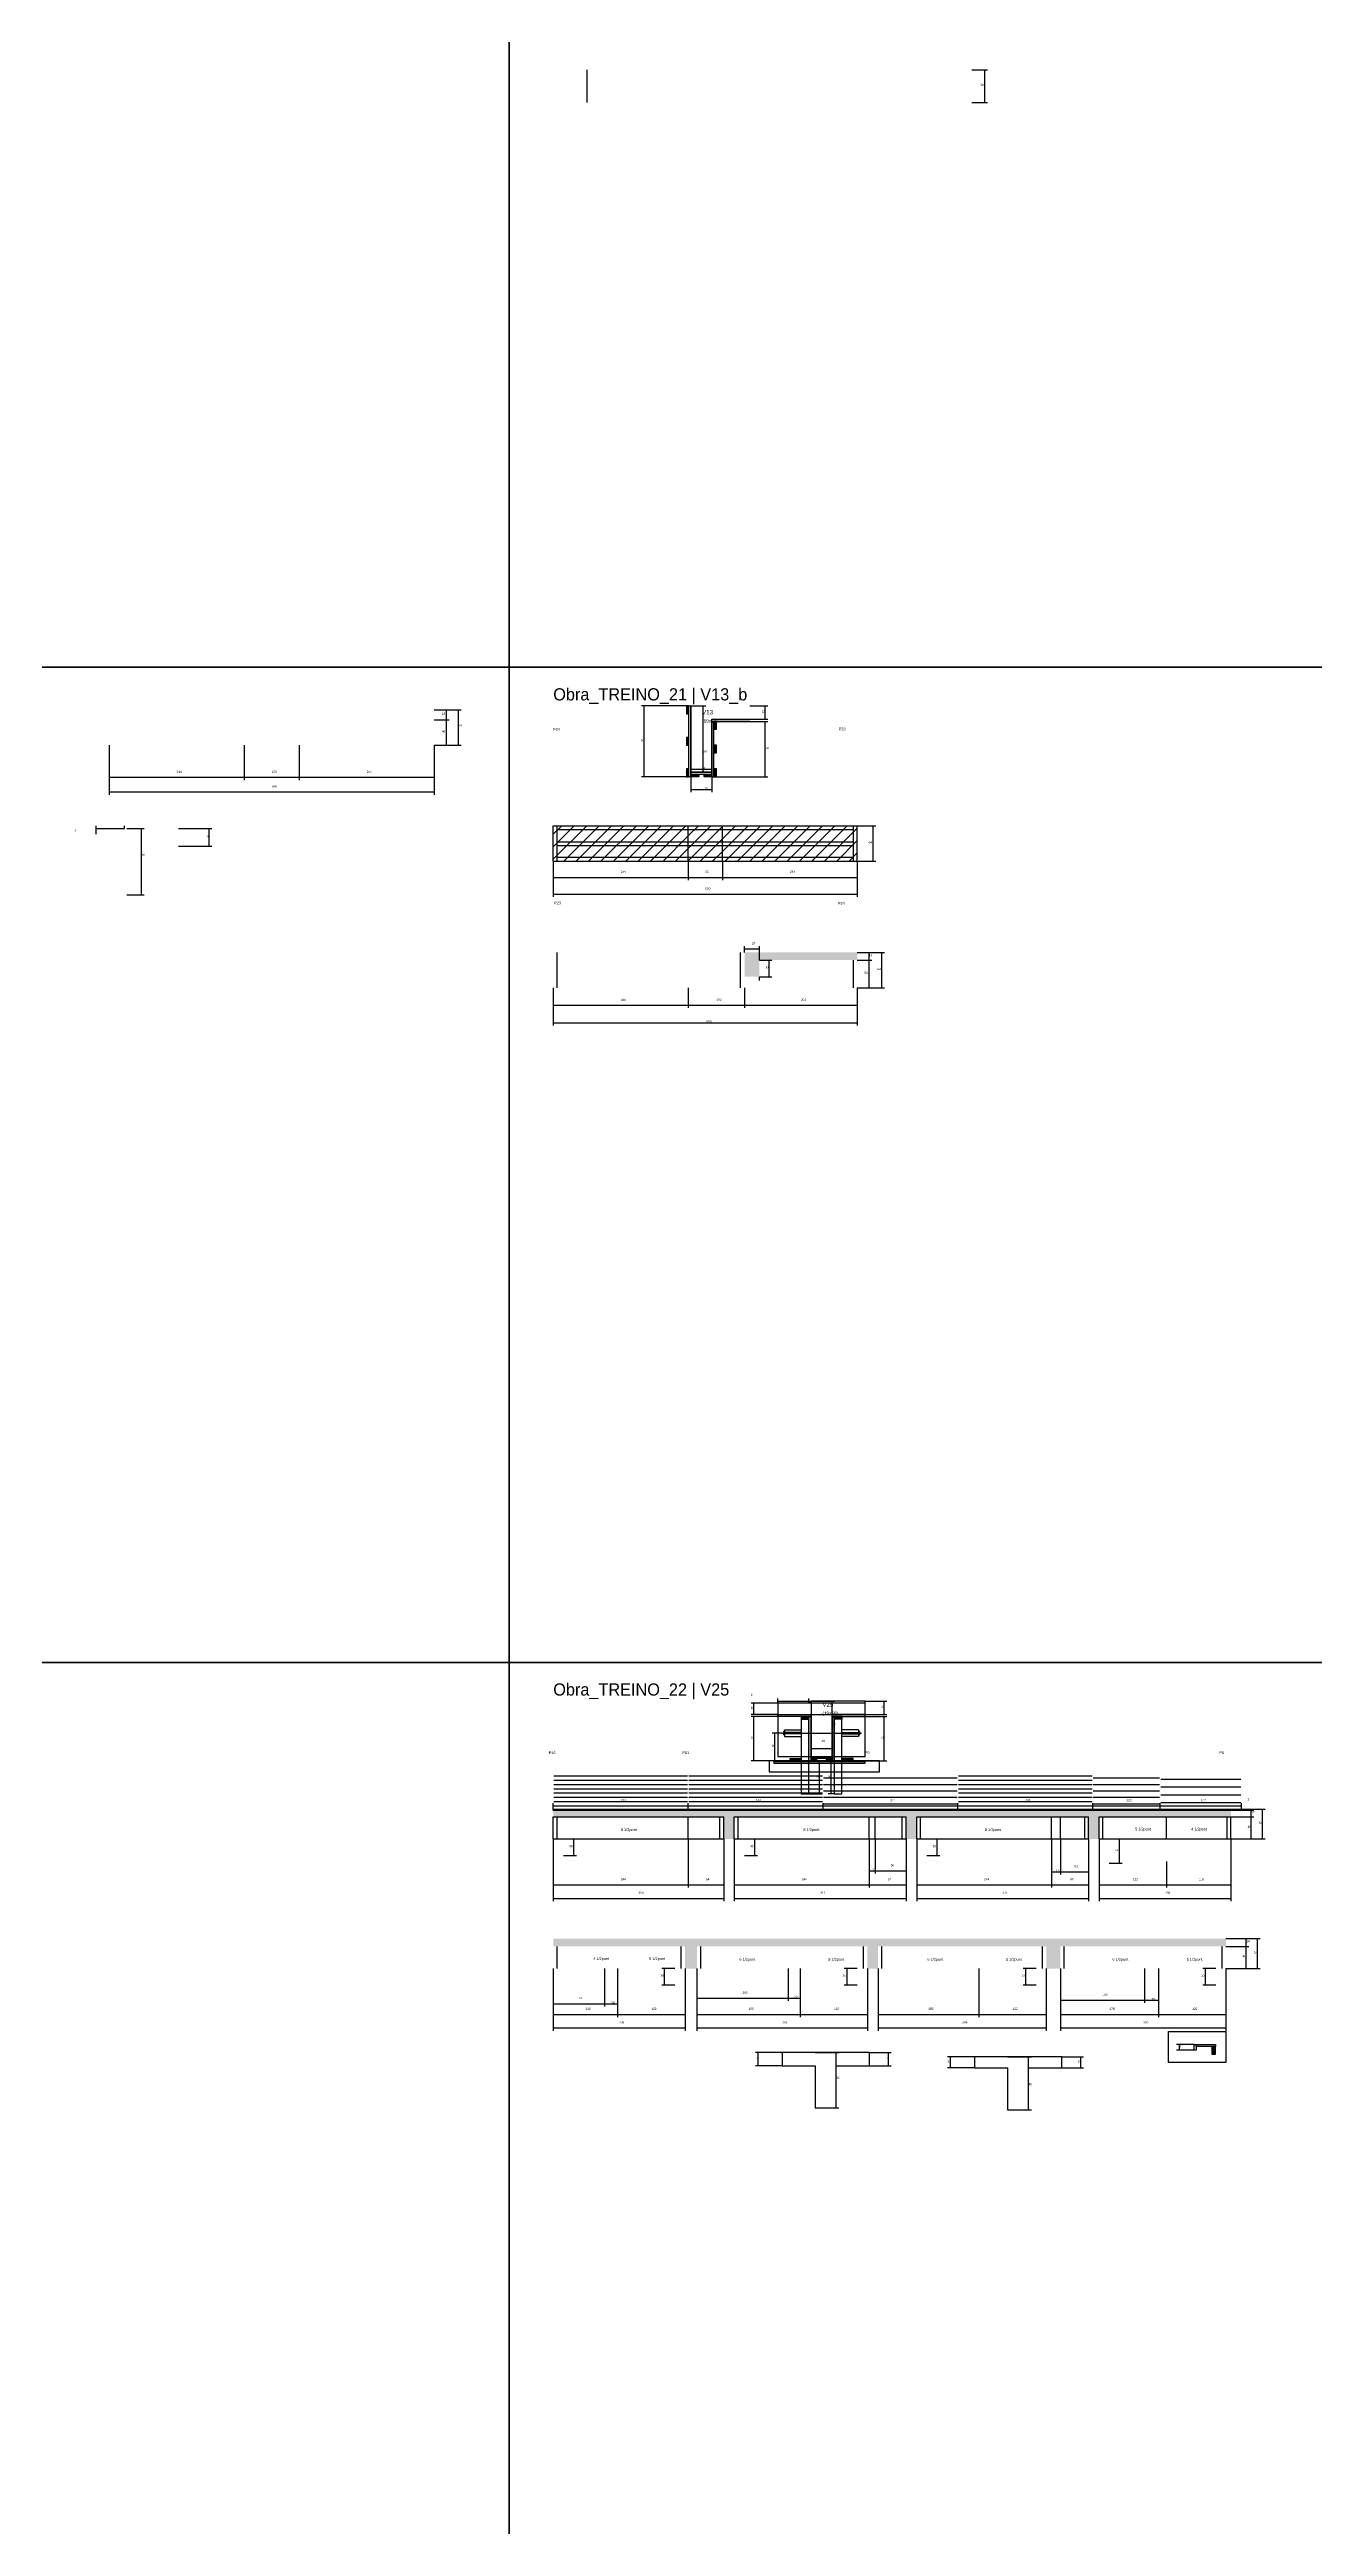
# Model space of a CAD drawing. Header units: metres. Extents: x -41 to 34840, y -36000 to 1848.
# Drawn here: x 10769 to 13057, y -26763 to -22283 of the extents above; entities that cross this region are included whole.
import ezdxf

# ---------------------------------------------------------------- set-up
doc = ezdxf.new("R2010")
doc.units = ezdxf.units.M
for name, color, linetype in [('barrote', 126, 'Continuous'), ('CELL_BORDER', 8, 'Continuous'), ('CONCRETO', 251, 'Continuous'), ('COTA', 4, 'Continuous'), ('Cota Seção (2x)', 4, 'Continuous'), ('Hachura', 253, 'Continuous'), ('LABEL_ID', 3, 'Continuous'), ('Madeira', 126, 'Continuous'), ('NOMENCLATURA', 7, 'Continuous'), ('Painéis', 200, 'Continuous'), ('SARR_2.2x7', 40, 'Continuous'), ('SCO-___-LAJ', 4, 'Continuous'), ('TENSOR', 2, 'Continuous'), ('Texto Seção', 7, 'Continuous')]:
    doc.layers.add(name, color=color, linetype=linetype)

msp = doc.modelspace()

# ---------------------------------------------------------------- hatches: boundary and pattern name
at = {"layer": 'COTA'}
h = msp.add_hatch(dxfattribs=at)
h.set_pattern_fill('AR-CONC', scale=0.03)
h.paths.add_polyline_path([(12053, -23929.8), (12230, -23929.8), (12230, -23915.8), (12026, -23915.8), (12026, -23959.8), (12053, -23959.8)])
h = msp.add_hatch(dxfattribs=at)
h.set_pattern_fill('AR-CONC', scale=0.03)
h.paths.add_polyline_path([(12007.5, -25479.3), (12318.5, -25479.3), (12318.5, -25519.3), (12337.5, -25519.3), (12337.5, -25479.3), (12648.5, -25479.3), (12648.5, -25519.3), (12667.5, -25519.3), (12667.5, -25479.3), (12906, -25479.3), (12906, -25467.3), (12168, -25467.3), (11924, -25467.3), (11680, -25467.3), (11680, -25479.3), (11988.5, -25479.3), (11988.5, -25519.3), (12007.5, -25519.3)])
h = msp.add_hatch(dxfattribs=at)
h.set_pattern_fill('AR-CONC', scale=0.03)
h.paths.add_polyline_path([(11940, -25713.7), (12248.5, -25713.7), (12248.5, -25753.7), (12267.5, -25753.7), (12267.5, -25713.7), (12572, -25713.7), (12572, -25753.7), (12597.5, -25753.7), (12597.5, -25713.7), (12897, -25713.7), (12897, -25699.7), (11680, -25699.7), (11680, -25713.7), (11918.5, -25713.7), (11918.5, -25753.7), (11940, -25753.7)])
at = {"layer": 'Hachura'}
h = msp.add_hatch(dxfattribs=at)
h.set_pattern_fill('ANSI31', scale=5)
h.paths.add_polyline_path([(11924, -23750.6), (11924, -23686.6), (11680, -23686.6), (11680, -23750.6)])
h = msp.add_hatch(dxfattribs=at)
h.set_pattern_fill('ANSI31', scale=5)
h.paths.add_polyline_path([(11986, -23686.6), (11924, -23686.6), (11924, -23750.6), (11986, -23750.6)])
h = msp.add_hatch(dxfattribs=at)
h.set_pattern_fill('ANSI31', scale=5)
h.paths.add_polyline_path([(11986, -23686.6), (11986, -23750.6), (12230, -23750.6), (12230, -23686.6)])
h = msp.add_hatch(color=8, dxfattribs=at)
h.dxf.hatch_style = 1
h.paths.add_polyline_path([(12086.3, -25298), (12086.3, -25294), (12086.3, -25294), (12146.3, -25294), (12146.3, -25294), (12146.3, -25298), (12146.3, -25298), (12086.3, -25298)])
h = msp.add_hatch(dxfattribs=at)
h.set_pattern_fill('ANSI31', scale=0.5)
h.paths.add_polyline_path([(12128.3, -25298), (12128.3, -25302.4), (12128.3, -25302.4), (12142.3, -25302.4), (12142.3, -25302.4), (12142.3, -25298), (12142.3, -25298), (12128.3, -25298)])
h = msp.add_hatch(color=8, dxfattribs=at)
h.dxf.hatch_style = 1
h.paths.add_polyline_path([(12142.3, -25270), (12146.3, -25270), (12146.3, -25270), (12146.3, -25274), (12146.3, -25274), (12142.3, -25274), (12142.3, -25274), (12142.3, -25270)])
h = msp.add_hatch(color=8, dxfattribs=at)
h.dxf.hatch_style = 1
h.paths.add_polyline_path([(12142.3, -25298), (12146.3, -25298), (12146.3, -25298), (12146.3, -25378), (12146.3, -25378), (12142.3, -25378), (12142.3, -25378), (12142.3, -25298)])
h = msp.add_hatch(color=8, dxfattribs=at)
h.dxf.hatch_style = 1
h.paths.add_polyline_path([(12244.3, -25298), (12244.3, -25294), (12244.3, -25294), (12184.3, -25294), (12184.3, -25294), (12184.3, -25298), (12184.3, -25298), (12244.3, -25298)])
h = msp.add_hatch(color=8, dxfattribs=at)
h.dxf.hatch_style = 1
h.paths.add_polyline_path([(12188.3, -25298), (12184.3, -25298), (12184.3, -25298), (12184.3, -25378), (12184.3, -25378), (12188.3, -25378), (12188.3, -25378), (12188.3, -25298)])
h = msp.add_hatch(dxfattribs=at)
h.set_pattern_fill('ANSI31', scale=0.5)
h.paths.add_polyline_path([(12202.3, -25298), (12202.3, -25302.4), (12202.3, -25302.4), (12188.3, -25302.4), (12188.3, -25302.4), (12188.3, -25298), (12188.3, -25298), (12202.3, -25298)])
h = msp.add_hatch(dxfattribs=at)
h.set_pattern_fill('ANSI31', scale=0.5)
h.paths.add_polyline_path([(12108.3, -25378), (12108.3, -25373.6), (12108.3, -25373.6), (12128.3, -25373.6), (12128.3, -25373.6), (12128.3, -25378), (12128.3, -25378), (12108.3, -25378)])
h = msp.add_hatch(color=8, dxfattribs=at)
h.dxf.hatch_style = 1
h.paths.add_polyline_path([(12146.3, -25373.6), (12146.3, -25370), (12146.3, -25370), (12184.3, -25370), (12184.3, -25370), (12184.3, -25373.6), (12184.3, -25373.6), (12146.3, -25373.6)])
h = msp.add_hatch(dxfattribs=at)
h.set_pattern_fill('ANSI31', scale=0.5)
h.paths.add_polyline_path([(12146.3, -25378), (12146.3, -25373.6), (12146.3, -25373.6), (12156.3, -25373.6), (12156.3, -25373.6), (12156.3, -25378), (12156.3, -25378), (12146.3, -25378)])
h = msp.add_hatch(dxfattribs=at)
h.set_pattern_fill('ANSI31', scale=0.5)
h.paths.add_polyline_path([(12174.3, -25378), (12174.3, -25373.6), (12174.3, -25373.6), (12184.3, -25373.6), (12184.3, -25373.6), (12184.3, -25378), (12184.3, -25378), (12174.3, -25378)])
h = msp.add_hatch(dxfattribs=at)
h.set_pattern_fill('ANSI31', scale=0.5)
h.paths.add_polyline_path([(12222.3, -25378), (12222.3, -25373.6), (12222.3, -25373.6), (12202.3, -25373.6), (12202.3, -25373.6), (12202.3, -25378), (12202.3, -25378), (12222.3, -25378)])
at = {"layer": 'Madeira'}
h = msp.add_hatch(dxfattribs=at)
h.set_pattern_fill('ANSI31', scale=0.5)
h.paths.add_polyline_path([(11921.1, -23470), (11925.5, -23470), (11925.5, -23484), (11921.1, -23484)])
h = msp.add_hatch(dxfattribs=at)
h.set_pattern_fill('ANSI31', scale=0.5)
h.paths.add_polyline_path([(11970.7, -23498), (11975.1, -23498), (11975.1, -23512), (11970.7, -23512)])
h = msp.add_hatch(dxfattribs=at)
h.set_pattern_fill('ANSI31', scale=0.5)
h.paths.add_polyline_path([(11921.1, -23527), (11925.5, -23527), (11925.5, -23541), (11921.1, -23541)])
h = msp.add_hatch(dxfattribs=at)
h.set_pattern_fill('ANSI31', scale=0.5)
h.paths.add_polyline_path([(11970.7, -23541), (11975.1, -23541), (11975.1, -23555), (11970.7, -23555)])
h = msp.add_hatch(dxfattribs=at)
h.set_pattern_fill('ANSI31', scale=0.5)
h.paths.add_polyline_path([(11921.1, -23584), (11925.5, -23584), (11925.5, -23598), (11921.1, -23598)])
h = msp.add_hatch(dxfattribs=at)
h.set_pattern_fill('ANSI31', scale=0.5)
h.paths.add_polyline_path([(11943.1, -23593.6), (11943.1, -23598), (11929.1, -23598), (11929.1, -23593.6)])
h = msp.add_hatch(dxfattribs=at)
h.set_pattern_fill('ANSI31', scale=0.5)
h.paths.add_polyline_path([(11967.1, -23593.6), (11967.1, -23598), (11953.1, -23598), (11953.1, -23593.6)])
h = msp.add_hatch(dxfattribs=at)
h.set_pattern_fill('ANSI31', scale=0.5)
h.paths.add_polyline_path([(11970.7, -23584), (11975.1, -23584), (11975.1, -23598), (11970.7, -23598)])
h = msp.add_hatch(dxfattribs=at)
h.set_pattern_fill('ANSI31', scale=0.2)
h.paths.add_polyline_path([(12878.2, -25894.8), (12871.2, -25894.8), (12871.2, -25908.8), (12878.2, -25908.8)])

# ---------------------------------------------------------------- linework, layer by layer
for p, q in [((12096.3, -25325), (12096.3, -25331)), ((12098.3, -25325), (12096.3, -25325)), ((12098.3, -25331), (12096.3, -25331)), ((12098.3, -25322), (12098.3, -25334)), ((12098.3, -25322), (12128.3, -25322)), ((12128.3, -25327), (12098.3, -25327)), ((12128.3, -25329), (12098.3, -25329)), ((12098.3, -25334), (12128.3, -25334)), ((12232.3, -25322), (12202.3, -25322)), ((12202.3, -25327), (12232.3, -25327)), ((12202.3, -25329), (12232.3, -25329)), ((12232.3, -25334), (12202.3, -25334)), ((12232.3, -25322), (12232.3, -25334)), ((12234.3, -25325), (12232.3, -25325)), ((12232.3, -25331), (12234.3, -25331)), ((12234.3, -25325), (12234.3, -25331))]:
    msp.add_line(p, q)
msp.add_lwpolyline([(12793.3, -25867.6), (12896.7, -25867.6), (12896.7, -25923.9), (12793.3, -25923.9)], close=True)
at = {"layer": 'barrote'}
msp.add_lwpolyline([(12070.4, -25398), (12270, -25398), (12270, -25378), (12070.4, -25378)], close=True, dxfattribs=at)
at = {"layer": 'CELL_BORDER'}
for points in [[(8700, -23400), (11600, -23400), (11600, -21600), (8700, -21600)], [(11600, -23400), (14500, -23400), (14500, -21600), (11600, -21600)], [(8700, -25200), (11600, -25200), (11600, -23400), (8700, -23400)], [(11600, -25200), (14500, -25200), (14500, -23400), (11600, -23400)], [(8700, -27000), (11600, -27000), (11600, -25200), (8700, -25200)], [(11600, -27000), (14500, -27000), (14500, -25200), (11600, -25200)]]:
    msp.add_lwpolyline(points, close=True, dxfattribs=at)
at = {"layer": 'CONCRETO'}
for points in [[(12146.3, -25274), (12086.3, -25274), (12086.3, -25294), (12146.3, -25294), (12146.3, -25370), (12184.3, -25370), (12184.3, -25304), (12184.3, -25294), (12244.3, -25294)], [(12244.3, -25294), (12244.3, -25270), (12146.3, -25270)]]:
    msp.add_lwpolyline(points, dxfattribs=at)
for points in [[(12086.3, -25370), (12244.3, -25370), (12244.3, -25274), (12086.3, -25274)], [(12146.3, -25294), (12244.3, -25294), (12244.3, -25270), (12146.3, -25270)], [(12251.9, -25929.5), (12251.9, -25905.5), (12093.9, -25905.5), (12093.9, -25929.5), (12153.9, -25929.5), (12153.9, -26005.5), (12191.9, -26005.5), (12191.9, -25939.5), (12191.9, -25929.5)], [(12599.9, -25933.5), (12599.9, -25913.5), (12441.9, -25913.5), (12441.9, -25933.5), (12501.9, -25933.5), (12501.9, -26009.5), (12539.9, -26009.5), (12539.9, -25943.5), (12539.9, -25933.5)]]:
    msp.add_lwpolyline(points, close=True, dxfattribs=at)
at = {"layer": 'COTA'}
for p, q in [((12437.2, -22319.2), (12465.7, -22319.2)), ((12460.7, -22378.2), (12460.7, -22319.2)), ((12437.2, -22378.2), (12465.7, -22378.2)), ((11921.1, -23470), (11839.5, -23470)), ((11844.5, -23598), (11844.5, -23470)), ((12035.6, -23470), (12068.2, -23470)), ((12063.2, -23494), (12063.2, -23470)), ((11464.6, -23477.1), (11491.6, -23477.1)), ((11464.6, -23477.1), (11513.4, -23477.1)), ((11464.6, -23495.1), (11491.6, -23495.1)), ((11464.6, -23495.1), (11491.6, -23495.1)), ((11486.6, -23495.1), (11486.6, -23477.1)), ((11486.6, -23541.1), (11486.6, -23495.1)), ((11508.4, -23541.1), (11508.4, -23477.1)), ((12035.8, -23494), (12068.2, -23494)), ((12035.8, -23498), (12068.2, -23498)), ((12063.2, -23598), (12063.2, -23498)), ((10876.6, -23541.1), (10876.6, -23604.1)), ((10876.6, -23541.1), (10876.6, -23630.6)), ((11120.6, -23541.1), (11120.6, -23604.1)), ((11120.6, -23541.1), (11120.6, -23604.1)), ((11220.6, -23541.1), (11220.6, -23604.1)), ((11220.6, -23541.1), (11220.6, -23604.1)), ((11464.6, -23541.1), (11491.6, -23541.1)), ((11464.6, -23541.1), (11513.4, -23541.1)), ((11464.6, -23541.1), (11464.6, -23630.6)), ((10876.6, -23599.1), (11120.6, -23599.1)), ((11120.6, -23599.1), (11220.6, -23599.1)), ((11220.6, -23599.1), (11464.6, -23599.1)), ((11464.6, -23575.4), (11464.6, -23604.1)), ((11921.1, -23598), (11839.5, -23598)), ((11929.1, -23598), (11929.1, -23626.2)), ((11967.1, -23598), (11967.1, -23626.2)), ((11975.1, -23598), (12068.2, -23598)), ((10876.6, -23625.6), (11464.6, -23625.6)), ((11929.1, -23621.2), (11967.1, -23621.2)), ((10852.8, -23701.8), (10852.8, -23686.8)), ((10852.8, -23691.8), (10904.4, -23691.8)), ((10904.4, -23691.8), (10904.4, -23686.8)), ((11002, -23691.8), (11062.6, -23691.8)), ((11057.6, -23723.8), (11057.6, -23691.8)), ((12230, -23686.6), (12263.7, -23686.6)), ((12258.7, -23750.6), (12258.7, -23686.6)), ((11002, -23723.8), (11062.6, -23723.8)), ((11680, -23750.6), (11680, -23785)), ((11680, -23750.6), (11680, -23815.3)), ((11680, -23780), (11924, -23780)), ((11924, -23750.6), (11924, -23785)), ((11924, -23750.6), (11924, -23785)), ((11924, -23780), (11986, -23780)), ((11986, -23750.6), (11986, -23785)), ((11986, -23750.6), (11986, -23785)), ((11986, -23780), (12230, -23780)), ((12230, -23750.6), (12230, -23785)), ((12230, -23750.6), (12263.7, -23750.6)), ((12230, -23750.6), (12230, -23815.3)), ((11680, -23810.3), (12230, -23810.3)), ((12026, -23915.8), (12026, -23904.2)), ((12026, -23909.2), (12053, -23909.2)), ((12053, -23929.8), (12053, -23904.2)), ((12230, -23915.8), (12256.3, -23915.8)), ((12230, -23915.8), (12279.5, -23915.8)), ((12251.3, -23929.8), (12251.3, -23915.8)), ((12274.5, -23979.8), (12274.5, -23915.8)), ((12053, -23929.8), (12075.7, -23929.8)), ((12053, -23959.8), (12075.7, -23959.8)), ((12070.7, -23959.8), (12070.7, -23929.8)), ((12230, -23929.8), (12256.3, -23929.8)), ((12230, -23929.8), (12256.3, -23929.8)), ((12251.3, -23979.8), (12251.3, -23929.8)), ((11680, -23979.8), (11680, -24047.9)), ((11680, -23979.8), (11680, -24016.3)), ((11680, -24011.3), (11924, -24011.3)), ((11924, -23979.8), (11924, -24016.3)), ((11924, -23979.8), (11924, -24016.3)), ((11924, -24011.3), (12026, -24011.3)), ((12026, -23979.8), (12026, -24016.3)), ((12026, -23979.8), (12026, -24016.3)), ((12026, -24011.3), (12230, -24011.3)), ((12230, -23979.8), (12230, -24016.3)), ((12230, -23979.8), (12230, -24047.9)), ((12230, -23979.8), (12256.3, -23979.8)), ((12230, -23979.8), (12279.5, -23979.8)), ((11680, -24042.9), (12230, -24042.9)), ((12086.3, -25274), (12086.3, -25265)), ((12142.3, -25270), (12142.3, -25265)), ((12086.3, -25274), (12037.9, -25274)), ((12086.3, -25294), (12037.9, -25294)), ((12086.3, -25298), (12037.9, -25298)), ((12042.9, -25294), (12042.9, -25274)), ((12042.9, -25378), (12042.9, -25298)), ((12086.3, -25270), (12142.3, -25270)), ((12202.3, -25298), (12283.7, -25298)), ((12244.3, -25270), (12283.7, -25270)), ((12244.3, -25294), (12283.7, -25294)), ((12278.7, -25294), (12278.7, -25270)), ((12278.7, -25378), (12278.7, -25298)), ((12093.3, -25328), (12075.8, -25328)), ((12080.8, -25378), (12080.8, -25328)), ((12108.3, -25378), (12037.9, -25378)), ((12100.2, -25378), (12075.8, -25378)), ((12142.3, -25378), (12166.5, -25378)), ((12161.5, -25438), (12161.5, -25378)), ((12188.3, -25378), (12177.5, -25378)), ((12182.5, -25438), (12182.5, -25378)), ((12222.3, -25378), (12283.7, -25378)), ((12142.3, -25438), (12166.5, -25438)), ((12188.3, -25438), (12177.5, -25438)), ((11680, -25465.3), (11680, -25454.4)), ((11680, -25459.4), (11924, -25459.4)), ((11924, -25465.3), (11924, -25454.4)), ((11924, -25465.3), (11924, -25454.4)), ((11924, -25459.4), (12168, -25459.4)), ((12168, -25465.3), (12168, -25454.4)), ((12168, -25465.3), (12168, -25454.4)), ((12168, -25459.4), (12412, -25459.4)), ((12412, -25465.3), (12412, -25454.4)), ((12412, -25465.3), (12412, -25454.4)), ((12412, -25459.4), (12656, -25459.4)), ((12656, -25465.3), (12656, -25454.4)), ((12656, -25465.3), (12656, -25454.4)), ((12656, -25459.4), (12778, -25459.4)), ((12778, -25465.3), (12778, -25454.4)), ((12778, -25465.3), (12778, -25454.4)), ((12778, -25459.4), (12925, -25459.4)), ((12925, -25465.3), (12925, -25454.4)), ((11680, -25519.3), (11680, -25607.3)), ((11680, -25519.3), (11680, -25631.8)), ((11698.5, -25519.3), (11722, -25519.3)), ((11717, -25549.3), (11717, -25519.3)), ((11924, -25519.3), (11924, -25607.3)), ((11924, -25519.3), (11924, -25607.3)), ((11988.5, -25519.3), (11988.5, -25607.3)), ((11988.5, -25519.3), (11988.5, -25631.8)), ((12007.5, -25519.3), (12007.5, -25607.3)), ((12007.5, -25519.3), (12007.5, -25631.8)), ((12026, -25519.3), (12049.5, -25519.3)), ((12044.5, -25549.3), (12044.5, -25519.3)), ((12251.5, -25519.3), (12251.5, -25607.3)), ((12251.5, -25519.3), (12251.5, -25607.3)), ((12251.5, -25519.3), (12251.5, -25581.8)), ((12262.5, -25519.3), (12262.5, -25581.8)), ((12262.5, -25519.3), (12262.5, -25581.8)), ((12318.5, -25519.3), (12318.5, -25607.3)), ((12318.5, -25519.3), (12318.5, -25631.8)), ((12318.5, -25519.3), (12318.5, -25581.8)), ((12337.5, -25519.3), (12337.5, -25607.3)), ((12337.5, -25519.3), (12337.5, -25631.8)), ((12356, -25519.3), (12379.5, -25519.3)), ((12374.5, -25549.3), (12374.5, -25519.3)), ((12581.5, -25519.3), (12581.5, -25607.3)), ((12581.5, -25519.3), (12581.5, -25607.3)), ((12581.5, -25519.3), (12581.5, -25583.7)), ((12597.5, -25519.3), (12597.5, -25583.7)), ((12597.5, -25519.3), (12597.5, -25583.7)), ((12648.5, -25519.3), (12648.5, -25607.3)), ((12648.5, -25519.3), (12648.5, -25631.8)), ((12648.5, -25519.3), (12648.5, -25583.7)), ((12667.5, -25519.3), (12667.5, -25607.3)), ((12667.5, -25519.3), (12667.5, -25631.8)), ((12686, -25519.3), (12709.5, -25519.3)), ((12704.5, -25563.3), (12704.5, -25519.3)), ((12906, -25519.3), (12906, -25607.3)), ((12906, -25519.3), (12906, -25631.8)), ((11698.5, -25549.3), (11722, -25549.3)), ((12026, -25549.3), (12049.5, -25549.3)), ((12251.5, -25576.8), (12262.5, -25576.8)), ((12262.5, -25576.8), (12318.5, -25576.8)), ((12356, -25549.3), (12379.5, -25549.3)), ((12581.5, -25578.7), (12597.5, -25578.7)), ((12597.5, -25578.7), (12648.5, -25578.7)), ((12686, -25563.3), (12709.5, -25563.3)), ((12789.5, -25560.3), (12789.5, -25607.3)), ((12789.5, -25560.3), (12789.5, -25607.3)), ((11680, -25602.3), (11924, -25602.3)), ((11924, -25602.3), (11988.5, -25602.3)), ((12007.5, -25602.3), (12251.5, -25602.3)), ((12251.5, -25602.3), (12318.5, -25602.3)), ((12337.5, -25602.3), (12581.5, -25602.3)), ((12581.5, -25602.3), (12648.5, -25602.3)), ((12667.5, -25602.3), (12789.5, -25602.3)), ((12789.5, -25602.3), (12906, -25602.3)), ((11680, -25626.8), (11988.5, -25626.8)), ((12007.5, -25626.8), (12318.5, -25626.8)), ((12337.5, -25626.8), (12648.5, -25626.8)), ((12667.5, -25626.8), (12906, -25626.8)), ((11680, -25753.7), (11680, -25841.7)), ((11680, -25753.7), (11680, -25866.2)), ((11680, -25753.7), (11680, -25822.3)), ((11773, -25753.7), (11773, -25822.3)), ((11773, -25753.7), (11773, -25822.3)), ((11796.5, -25753.7), (11796.5, -25822.3)), ((11900, -25753.7), (11876.5, -25753.7)), ((11881.5, -25783.7), (11881.5, -25753.7)), ((11918.5, -25753.7), (11918.5, -25841.7)), ((11918.5, -25753.7), (11918.5, -25866.2)), ((11940, -25753.7), (11940, -25866.2)), ((11940, -25753.7), (11940, -25812.1)), ((11940, -25753.7), (11940, -25841.7)), ((12105, -25753.7), (12105, -25812.1)), ((12105, -25753.7), (12105, -25812.1)), ((12126.5, -25753.7), (12126.5, -25841.7)), ((12126.5, -25753.7), (12126.5, -25812.1)), ((12230, -25753.7), (12206.5, -25753.7)), ((12211.5, -25783.7), (12211.5, -25753.7)), ((12248.5, -25753.7), (12248.5, -25841.7)), ((12248.5, -25753.7), (12248.5, -25866.2)), ((12267.5, -25753.7), (12267.5, -25841.7)), ((12267.5, -25753.7), (12267.5, -25866.2)), ((12450, -25753.7), (12450, -25841.7)), ((12450, -25753.7), (12450, -25841.7)), ((12553.5, -25753.7), (12530, -25753.7)), ((12535, -25783.7), (12535, -25753.7)), ((12572, -25753.7), (12572, -25841.7)), ((12572, -25753.7), (12572, -25866.2)), ((12597.5, -25753.7), (12597.5, -25841.7)), ((12597.5, -25753.7), (12597.5, -25866.2)), ((12597.5, -25753.7), (12597.5, -25816)), ((12749.5, -25753.7), (12749.5, -25816)), ((12749.5, -25753.7), (12749.5, -25816)), ((12775, -25753.7), (12775, -25841.7)), ((12775, -25753.7), (12775, -25841.7)), ((12775, -25753.7), (12775, -25816)), ((12878.5, -25753.7), (12855, -25753.7)), ((12860, -25783.7), (12860, -25753.7)), ((12897, -25753.7), (12897, -25841.7)), ((12897, -25753.7), (12897, -25866.2)), ((11796.5, -25780.7), (11796.5, -25841.7)), ((11796.5, -25780.7), (11796.5, -25841.7)), ((11900, -25783.7), (11876.5, -25783.7)), ((12126.5, -25783.4), (12126.5, -25841.7)), ((12230, -25783.7), (12206.5, -25783.7)), ((12553.5, -25783.7), (12530, -25783.7)), ((12878.5, -25783.7), (12855, -25783.7)), ((11680, -25817.3), (11773, -25817.3)), ((11680, -25836.7), (11796.5, -25836.7)), ((11773, -25817.3), (11796.5, -25817.3)), ((11796.5, -25836.7), (11918.5, -25836.7)), ((11940, -25807.1), (12105, -25807.1)), ((11940, -25836.7), (12126.5, -25836.7)), ((12105, -25807.1), (12126.5, -25807.1)), ((12126.5, -25836.7), (12248.5, -25836.7)), ((12267.5, -25836.7), (12450, -25836.7)), ((12450, -25836.7), (12572, -25836.7)), ((12597.5, -25811), (12749.5, -25811)), ((12597.5, -25836.7), (12775, -25836.7)), ((12749.5, -25811), (12775, -25811)), ((12775, -25836.7), (12897, -25836.7)), ((11680, -25861.2), (11918.5, -25861.2)), ((11940, -25861.2), (12248.5, -25861.2)), ((12267.5, -25861.2), (12572, -25861.2)), ((12597.5, -25861.2), (12897, -25861.2)), ((12093.9, -25905.5), (12045.6, -25905.5)), ((12093.9, -25929.5), (12045.6, -25929.5)), ((12050.6, -25929.5), (12050.6, -25905.5)), ((12251.9, -25905.5), (12291.4, -25905.5)), ((12251.9, -25929.5), (12291.4, -25929.5)), ((12286.4, -25929.5), (12286.4, -25905.5)), ((12441.9, -25913.5), (12393.5, -25913.5)), ((12441.9, -25933.5), (12393.5, -25933.5)), ((12398.5, -25933.5), (12398.5, -25913.5)), ((12599.9, -25913.5), (12639.3, -25913.5)), ((12599.9, -25933.5), (12639.3, -25933.5)), ((12634.3, -25933.5), (12634.3, -25913.5))]:
    msp.add_line(p, q, dxfattribs=at)
at = {"layer": 'Cota Seção (2x)'}
for p, q in [((11929.1, -23470), (11956.2, -23470)), ((11951.2, -23590), (11951.2, -23470)), ((11929.1, -23590), (11929.1, -23579.3)), ((11929.1, -23584.3), (11967.1, -23584.3)), ((11929.1, -23590), (11956.2, -23590)), ((11967.1, -23590), (11967.1, -23579.3)), ((10908.4, -23691.8), (10940.2, -23691.8)), ((10935.2, -23811.8), (10935.2, -23691.8)), ((10908.4, -23811.8), (10940.2, -23811.8)), ((12146.3, -25270), (12189.3, -25270)), ((12184.3, -25370), (12184.3, -25270)), ((12146.3, -25370), (12146.3, -25350.5)), ((12146.3, -25355.5), (12184.3, -25355.5)), ((12184.3, -25370), (12184.3, -25350.5)), ((12146.3, -25370), (12189.3, -25370)), ((12906, -25467.3), (12947.6, -25467.3)), ((12906, -25479.3), (12947.6, -25479.3)), ((12906, -25479.3), (12947.6, -25479.3)), ((12925, -25465.3), (12947.6, -25465.3)), ((12925, -25465.3), (12968.1, -25465.3)), ((12925, -25467.3), (12947.6, -25467.3)), ((12942.6, -25467.3), (12942.6, -25465.3)), ((12942.6, -25479.3), (12942.6, -25467.3)), ((12942.6, -25519.3), (12942.6, -25479.3)), ((12963.1, -25519.3), (12963.1, -25465.3)), ((12906, -25519.3), (12947.6, -25519.3)), ((12906, -25519.3), (12968.1, -25519.3)), ((12897, -25699.7), (12938.6, -25699.7)), ((12897, -25699.7), (12959.1, -25699.7)), ((12897, -25713.7), (12938.6, -25713.7)), ((12897, -25713.7), (12938.6, -25713.7)), ((12933.6, -25713.7), (12933.6, -25699.7)), ((12933.6, -25753.7), (12933.6, -25713.7)), ((12954.1, -25753.7), (12954.1, -25699.7)), ((12897, -25753.7), (12938.6, -25753.7)), ((12897, -25753.7), (12959.1, -25753.7)), ((12839.2, -25891.2), (12807.8, -25891.2)), ((12812.8, -25901.2), (12812.8, -25891.2)), ((12153.9, -25905.5), (12196.9, -25905.5)), ((12191.9, -26005.5), (12191.9, -25905.5)), ((12501.9, -25913.5), (12544.9, -25913.5)), ((12539.9, -26009.5), (12539.9, -25913.5)), ((12839.2, -25901.2), (12807.8, -25901.2)), ((12153.9, -26005.5), (12196.9, -26005.5)), ((12501.9, -26009.5), (12544.9, -26009.5))]:
    msp.add_line(p, q, dxfattribs=at)
at = {"layer": 'Madeira'}
for points in [[(11921.1, -23470), (11921.1, -23484), (11925.5, -23484), (11925.5, -23470)], [(11970.7, -23498), (11970.7, -23512), (11975.1, -23512), (11975.1, -23498)], [(11921.1, -23527), (11921.1, -23541), (11925.5, -23541), (11925.5, -23527)], [(11970.7, -23541), (11970.7, -23555), (11975.1, -23555), (11975.1, -23541)], [(11921.1, -23584), (11921.1, -23598), (11925.5, -23598), (11925.5, -23584)], [(11929.1, -23593.6), (11943.1, -23593.6), (11943.1, -23598), (11929.1, -23598)], [(11953.1, -23593.6), (11967.1, -23593.6), (11967.1, -23598), (11953.1, -23598)], [(11970.7, -23584), (11970.7, -23598), (11975.1, -23598), (11975.1, -23584)], [(12128.3, -25298), (12128.3, -25302.4), (12142.3, -25302.4), (12142.3, -25298)], [(12128.3, -25438), (12142.3, -25438), (12142.3, -25298), (12128.3, -25298)], [(12202.3, -25298), (12202.3, -25302.4), (12188.3, -25302.4), (12188.3, -25298)], [(12202.3, -25298), (12188.3, -25298), (12188.3, -25438), (12202.3, -25438)], [(12070.4, -25398), (12270, -25398), (12270, -25378), (12070.4, -25378)], [(12108.3, -25378), (12108.3, -25373.6), (12128.3, -25373.6), (12128.3, -25378)], [(12146.3, -25378), (12146.3, -25373.6), (12156.3, -25373.6), (12156.3, -25378)], [(12174.3, -25378), (12174.3, -25373.6), (12184.3, -25373.6), (12184.3, -25378)], [(12222.3, -25378), (12222.3, -25373.6), (12202.3, -25373.6), (12202.3, -25378)], [(12878.2, -25894.8), (12871.2, -25894.8), (12871.2, -25908.8), (12878.2, -25908.8)]]:
    msp.add_lwpolyline(points, close=True, dxfattribs=at)
at = {"layer": 'Painéis'}
for p, q in [((11925.5, -23598), (11925.5, -23470)), ((11929.1, -23598), (11929.1, -23470)), ((11967.1, -23494), (12035.8, -23494)), ((11967.1, -23498), (11967.1, -23494)), ((11967.1, -23498), (12035.8, -23498)), ((11967.1, -23598), (11967.1, -23498)), ((11970.7, -23598), (11970.7, -23498)), ((11929.1, -23590), (11967.1, -23590)), ((11929.1, -23593.6), (11929.1, -23590)), ((11929.1, -23593.6), (11967.1, -23593.6)), ((11680, -23686.6), (12230, -23686.6)), ((11680, -23750.6), (11680, -23686.6)), ((11924, -23750.6), (11924, -23686.6)), ((11986, -23750.6), (11986, -23686.6)), ((12230, -23750.6), (12230, -23686.6)), ((11680, -23750.6), (12230, -23750.6)), ((12086.3, -25294), (12146.3, -25294)), ((12086.3, -25298), (12086.3, -25294)), ((12146.3, -25298), (12146.3, -25294)), ((12146.3, -25378), (12146.3, -25298)), ((12184.3, -25294), (12244.3, -25294)), ((12184.3, -25298), (12184.3, -25294)), ((12184.3, -25378), (12184.3, -25298)), ((12244.3, -25298), (12244.3, -25294)), ((12146.3, -25370), (12184.3, -25370)), ((12146.3, -25373.6), (12146.3, -25370)), ((12184.3, -25373.6), (12184.3, -25370)), ((11680, -25465.3), (11924, -25465.3)), ((11680, -25467.3), (11924, -25467.3)), ((11680, -25479.3), (11988.5, -25479.3)), ((11680, -25519.3), (11680, -25479.3)), ((11924, -25465.3), (12168, -25465.3)), ((11924, -25467.3), (12168, -25467.3)), ((11924, -25519.3), (11924, -25479.3)), ((11988.5, -25519.3), (11988.5, -25479.3)), ((12007.5, -25479.3), (12318.5, -25479.3)), ((12007.5, -25519.3), (12007.5, -25479.3)), ((12168, -25465.3), (12925, -25465.3)), ((12168, -25467.3), (12925, -25467.3)), ((12251.5, -25519.3), (12251.5, -25479.3)), ((12262.5, -25519.3), (12262.5, -25479.3)), ((12318.5, -25519.3), (12318.5, -25479.3)), ((12337.5, -25479.3), (12648.5, -25479.3)), ((12337.5, -25519.3), (12337.5, -25479.3)), ((12581.5, -25519.3), (12581.5, -25479.3)), ((12597.5, -25519.3), (12597.5, -25479.3)), ((12648.5, -25519.3), (12648.5, -25479.3)), ((12667.5, -25479.3), (12906, -25479.3)), ((12667.5, -25519.3), (12667.5, -25479.3)), ((12789.5, -25519.3), (12789.5, -25479.3)), ((12906, -25519.3), (12906, -25479.3)), ((11680, -25519.3), (11988.5, -25519.3)), ((12007.5, -25519.3), (12318.5, -25519.3)), ((12337.5, -25519.3), (12648.5, -25519.3)), ((12667.5, -25519.3), (12906, -25519.3))]:
    msp.add_line(p, q, dxfattribs=at)
for points in [[(11925.5, -23598), (11925.5, -23470), (11929.1, -23470), (11929.1, -23598)], [(11970.7, -23598), (11970.7, -23498), (11967.1, -23498), (11967.1, -23598)], [(11967.1, -23590), (11929.1, -23590), (11929.1, -23593.6), (11967.1, -23593.6)], [(12086.3, -25298), (12086.3, -25294), (12146.3, -25294), (12146.3, -25298)], [(12142.3, -25270), (12146.3, -25270), (12146.3, -25274), (12142.3, -25274)], [(12142.3, -25298), (12146.3, -25298), (12146.3, -25378), (12142.3, -25378)], [(12244.3, -25298), (12244.3, -25294), (12184.3, -25294), (12184.3, -25298)], [(12188.3, -25298), (12184.3, -25298), (12184.3, -25378), (12188.3, -25378)], [(12146.3, -25373.6), (12146.3, -25370), (12184.3, -25370), (12184.3, -25373.6)], [(11924, -25467.3), (11680, -25467.3), (11680, -25465.3), (11924, -25465.3)], [(12168, -25467.3), (11924, -25467.3), (11924, -25465.3), (12168, -25465.3)], [(12925, -25467.3), (12168, -25467.3), (12168, -25465.3), (12925, -25465.3)], [(12843.2, -25901.2), (12839.2, -25901.2), (12839.2, -25891.2), (12843.2, -25891.2)]]:
    msp.add_lwpolyline(points, close=True, dxfattribs=at)
for points in [[(12035.8, -23498), (11967.1, -23498), (11967.1, -23494), (12035.8, -23494)], [(12843.2, -25891.2), (12878.2, -25891.2), (12878.2, -25894.8), (12843.2, -25894.8), (12843.2, -25891.2)]]:
    msp.add_lwpolyline(points, dxfattribs=at)
at = {"layer": 'SARR_2.2x7'}
for p, q in [((11741.2, -22378.2), (11741.2, -22319.2)), ((11687, -23750.6), (11687, -23686.6)), ((11687, -23693.6), (11924, -23693.6)), ((11924, -23693.6), (11986, -23693.6)), ((11986, -23693.6), (12223, -23693.6)), ((12223, -23750.6), (12223, -23686.6)), ((11687, -23715.6), (11924, -23715.6)), ((11687, -23722.6), (11924, -23722.6)), ((11687, -23743.6), (11924, -23743.6)), ((11924, -23715.6), (11986, -23715.6)), ((11924, -23722.6), (11986, -23722.6)), ((11924, -23743.6), (11986, -23743.6)), ((11986, -23715.6), (12223, -23715.6)), ((11986, -23722.6), (12223, -23722.6)), ((11986, -23743.6), (12223, -23743.6)), ((11687, -23979.8), (11687, -23915.8)), ((12019, -23979.8), (12019, -23915.8)), ((12053, -23966.8), (12053, -23959.8)), ((12223, -23979.8), (12223, -23929.8)), ((11681, -25405.1), (11923, -25405.1)), ((11681, -25412.9), (11923, -25412.9)), ((11681, -25420.6), (11923, -25420.6)), ((11681, -25428.4), (11923, -25428.4)), ((11681, -25436.2), (11923, -25436.2)), ((11681, -25444), (11923, -25444)), ((11925, -25405.1), (12167, -25405.1)), ((11925, -25412.9), (12167, -25412.9)), ((11925, -25420.6), (12167, -25420.6)), ((11925, -25428.4), (12167, -25428.4)), ((11925, -25436.2), (12167, -25436.2)), ((11925, -25444), (12167, -25444)), ((12169, -25409), (12411, -25409)), ((12169, -25420.6), (12411, -25420.6)), ((12169, -25432.3), (12411, -25432.3)), ((12169, -25444), (12411, -25444)), ((12413, -25405.1), (12655, -25405.1)), ((12413, -25412.9), (12655, -25412.9)), ((12413, -25420.6), (12655, -25420.6)), ((12413, -25428.4), (12655, -25428.4)), ((12413, -25436.2), (12655, -25436.2)), ((12413, -25444), (12655, -25444)), ((12657, -25409), (12777, -25409)), ((12657, -25420.6), (12777, -25420.6)), ((12657, -25432.3), (12777, -25432.3)), ((12657, -25444), (12777, -25444)), ((12779, -25411.3), (12924, -25411.3)), ((12779, -25425.3), (12924, -25425.3)), ((12779, -25439.3), (12924, -25439.3)), ((11681, -25451.7), (11923, -25451.7)), ((11681, -25459.5), (11923, -25459.5)), ((11687, -25519.3), (11687, -25479.3)), ((11925, -25451.7), (12167, -25451.7)), ((11925, -25459.5), (12167, -25459.5)), ((11981.5, -25519.3), (11981.5, -25479.3)), ((12014.5, -25519.3), (12014.5, -25479.3)), ((12169, -25455.6), (12411, -25455.6)), ((12311.5, -25519.3), (12311.5, -25479.3)), ((12344.5, -25519.3), (12344.5, -25479.3)), ((12413, -25451.7), (12655, -25451.7)), ((12413, -25459.5), (12655, -25459.5)), ((12641.5, -25519.3), (12641.5, -25479.3)), ((12657, -25455.6), (12777, -25455.6)), ((12674.5, -25519.3), (12674.5, -25479.3)), ((12779, -25453.3), (12924, -25453.3)), ((12899, -25519.3), (12899, -25479.3)), ((11687, -25753.7), (11687, -25713.7)), ((11911.5, -25753.7), (11911.5, -25713.7)), ((11947, -25753.7), (11947, -25713.7)), ((12241.5, -25753.7), (12241.5, -25713.7)), ((12274.5, -25753.7), (12274.5, -25713.7)), ((12565, -25753.7), (12565, -25713.7)), ((12604.5, -25753.7), (12604.5, -25713.7)), ((12890, -25753.7), (12890, -25713.7))]:
    msp.add_line(p, q, dxfattribs=at)
at = {"layer": 'SCO-___-LAJ'}
msp.add_lwpolyline([(12079.4, -25379.4), (12243.9, -25379.4), (12243.9, -25382.6), (12079.4, -25382.6)], close=True, dxfattribs=at)
at = {"layer": 'TENSOR'}
msp.add_line((12093.3, -25328), (12237.6, -25328), dxfattribs=at)

# ---------------------------------------------------------------- texts
at = {"layer": 'COTA'}
for s, p in [('59', (12452.6, -22348.7)), ('46', (11478.5, -23518.1)), ('18', (11478.5, -23486.1)), ('64', (11508.4, -23507.1)), ('12', (12057.1, -23482)), ('64', (11838.4, -23534)), ('50', (12063.2, -23548)), ('244', (10998.6, -23591)), ('100', (11170.6, -23591)), ('244', (11342.6, -23591)), ('588', (11170.6, -23617.4)), ('19', (11953.1, -23621.2)), ('5', (10814.1, -23696.8)), ('16', (11052.1, -23707.8)), ('64', (12250.6, -23718.6)), ('244', (11802, -23772)), ('62', (11955, -23771.9)), ('244', (12108, -23772)), ('550', (11955, -23802.2)), ('27', (12039.5, -23901.6)), ('14', (12251.3, -23922.8)), ('30', (12063, -23944.8)), ('50', (12243.2, -23954.8)), ('64', (12266.4, -23947.8)), ('244', (11802, -24003.2)), ('102', (11975, -24003.2)), ('204', (12128, -24003.2)), ('550', (11957, -24042.9)), ('2', (12037.4, -25260.7)), ('10', (12037.4, -25284)), ('12', (12273.2, -25282)), ('40', (12037.4, -25338)), ('25', (12075.3, -25353)), ('40', (12273.2, -25338)), ('244', (11802, -25451.3)), ('244', (12046, -25451.3)), ('30', (12156, -25408)), ('30', (12177, -25408)), ('244', (12290, -25451.3)), ('244', (12534, -25451.3)), ('122', (12717, -25451.3)), ('147', (12851.5, -25451.3)), ('30', (11708.8, -25534.3)), ('30', (12036.3, -25534.3)), ('30', (12366.3, -25534.3)), ('11', (12257, -25576.8)), ('56', (12290.5, -25568.7)), ('16', (12589.5, -25578.7)), ('51', (12623, -25570.6)), ('44', (12696.5, -25541.3)), ('244', (11802, -25594.2)), ('308', (11834.3, -25618.6)), ('64', (11956.3, -25594.2)), ('244', (12129.5, -25594.2)), ('311', (12163, -25618.6)), ('67', (12285, -25594.2)), ('244', (12459.5, -25594.2)), ('311', (12493, -25618.6)), ('67', (12615, -25594.2)), ('122', (12728.5, -25594.2)), ('238', (12786.8, -25618.6)), ('116', (12847.8, -25594.2)), ('93', (11726.5, -25809)), ('30', (11873.3, -25768.7)), ('165', (12022.5, -25799)), ('22', (12115.8, -25807.1)), ('30', (12203.3, -25768.7)), ('30', (12526.8, -25768.7)), ('152', (12673.5, -25802.9)), ('30', (12851.8, -25768.7)), ('116', (11738.3, -25828.6)), ('24', (11784.8, -25817.3)), ('238', (11799.3, -25853)), ('122', (11857.5, -25828.6)), ('186', (12033.3, -25828.5)), ('308', (12094.3, -25853)), ('122', (12187.5, -25828.6)), ('182', (12358.8, -25828.5)), ('304', (12419.8, -25853)), ('122', (12511, -25828.6)), ('178', (12686.3, -25828.6)), ('300', (12747.3, -25853.1)), ('26', (12762.3, -25811)), ('122', (12836, -25828.6)), ('12', (12045.1, -25917.5)), ('12', (12280.9, -25917.5)), ('10', (12393, -25923.5)), ('10', (12628.8, -25923.5))]:
    msp.add_text(s, height=4, dxfattribs=at).set_placement(p)
at = {"layer": 'Cota Seção (2x)'}
for s, p in [('60', (11951.2, -23554)), ('19', (11948.1, -23584.3)), ('60', (10935.2, -23741.5)), ('50', (12184.3, -25313.6)), ('19', (12165.3, -25344)), ('2', (12936.1, -25450)), ('12', (12942.6, -25473.3)), ('54', (12956.6, -25492.3)), ('40', (12936.1, -25499.3)), ('14', (12933.6, -25706.7)), ('40', (12927.1, -25733.7)), ('54', (12947.6, -25726.7)), ('5', (12812.8, -25896.2)), ('50', (12191.9, -25953)), ('48', (12539.9, -25965))]:
    msp.add_text(s, height=4, dxfattribs=at).set_placement(p)
at = {"layer": 'LABEL_ID'}
for s, p in [('Obra_TREINO_21 | V13_b', (11680, -23460)), ('Obra_TREINO_22 | V25', (11680, -25260))]:
    msp.add_text(s, height=22, dxfattribs=at).set_placement(p)
at = {"layer": 'NOMENCLATURA'}
for s, p in [('P24', (11679.8, -23514.9)), ('P23', (12196.5, -23514.1)), ('P23', (11681.5, -23828.8)), ('P24', (12195, -23829.6)), ('P16', (11672, -25365.9)), ('P11', (11913.5, -25365.9)), ('P9', (12243.5, -25365.9)), ('P1', (12885, -25365.9)), ('8 1/2pont', (11802.4, -25505.1)), ('8 1/2pont', (12132.5, -25505.1)), ('8 1/2pont', (12461, -25505.1)), ('5 1/2pont', (12732.5, -25504.1)), ('4 1/2pont', (12833.9, -25504.1)), ('4 1/2pont', (11752.2, -25738.5)), ('5 1/2pont', (11853.5, -25738.5)), ('6 1/2pont', (12016.8, -25739.5)), ('5 1/2pont', (12177.5, -25739.5)), ('6 1/2pont', (12356.8, -25739.5)), ('5 1/2pont', (12499, -25739.5)), ('6 1/2pont', (12691.5, -25739.5)), ('5 1/2pont', (12825.9, -25739.5))]:
    msp.add_text(s, height=5, dxfattribs=at).set_placement(p)
at = {"layer": 'Texto Seção'}
for s, height, p in [('V13', 8, (11949.3, -23485.2)), ('(19x60)', 6, (11949.3, -23500.2)), ('V25', 8, (12167, -25280)), ('(19x50)', 6, (12167, -25295))]:
    msp.add_text(s, height=height, dxfattribs=at).set_placement(p)

doc.saveas('drawing.dxf')
